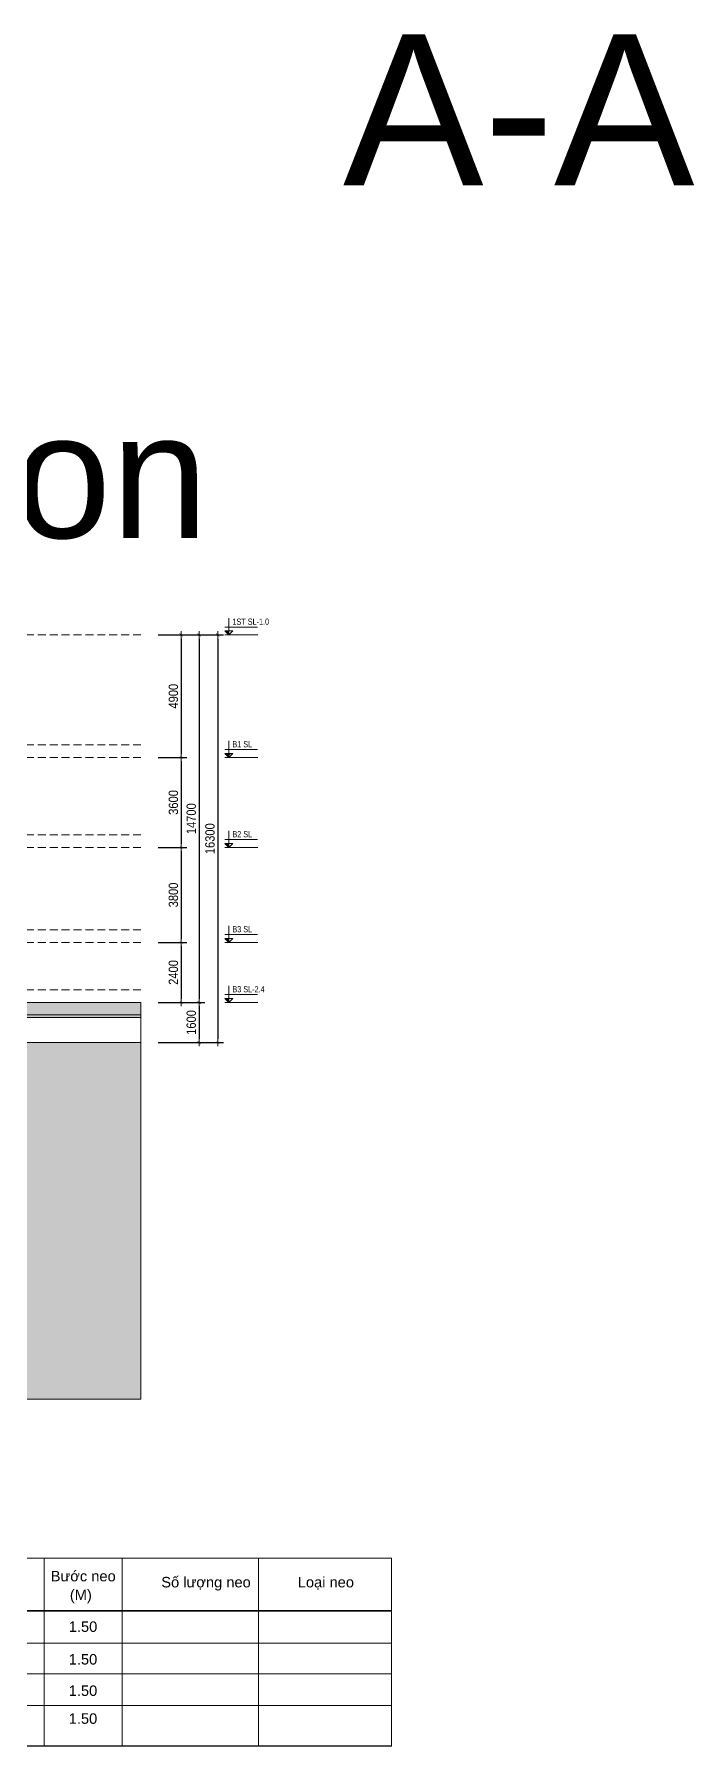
# Model space of a CAD drawing. Header units: millimetres. Extents: x -383953 to 676589, y -101685 to 196247.
# Drawn here: x -27339 to -1094, y 127659 to 196157 of the extents above; entities that cross this region are included whole.
import ezdxf
from ezdxf.enums import TextEntityAlignment as Align

# ---------------------------------------------------------------- set-up
doc = ezdxf.new("R2010")
doc.units = ezdxf.units.MM
doc.linetypes.add('HIDDEN', pattern=[9.525, 6.35, -3.175])
doc.layers.get('0').update_dxf_attribs({"lineweight": 20})
doc.layers.get('Defpoints').update_dxf_attribs({"color": 151, "lineweight": 9})
for name, color, linetype, lineweight in [('NDC_S_ANNO', 7, 'Continuous', 20), ('NDC_S_CONTINUOUS', 3, 'Continuous', 20), ('NDC_S_DIM', 1, 'Continuous', 15), ('NDC_S_HATCH MATERIAL', 8, 'Continuous', 13), ('NDC_S_SLAB', 2, 'Continuous', 20), ('NDC_S_TEXT SYMBOL', 7, 'Continuous', 20), ('NDC_S_VN TEXT', 7, 'Continuous', 20)]:
    doc.layers.add(name, color=color, linetype=linetype, lineweight=lineweight)
doc.styles.add('ARIAL', font='arial.ttf', dxfattribs={"width": 0.8})
doc.styles.add('NDC_ANNO', font='', dxfattribs={"width": 0.8})
doc.styles.add('NDC_ARIAL', font='arial.ttf', dxfattribs={"width": 0.85})
doc.styles.get('NDC_ANNO').set_extended_font_data('Dotum')
doc.dimstyles.new('NDC_1-150', dxfattribs={"dimscale": 150, "dimtxt": 2.5, "dimasz": 1, "dimexe": 1.5, "dimexo": 0, "dimgap": 0.8, "dimtad": 1, "dimdec": 0, "dimdsep": 46, "dimtxsty": 'NDC_ARIAL', "dimblk": 'DIMMARK', "dimcen": 49999.938995, "dimdle": 1.5, "dimclrd": 1, "dimclre": 1, "dimclrt": 3, "dimadec": 0, "dimazin": 0, "dimtfac": 1, "dimtdec": 0, "dimtix": 1, "dimtmove": 2, "dimatfit": 3, "dimfxl": 1, "dimarcsym": 0})

# ---------------------------------------------------------------- blocks, each defined once
blk = doc.blocks.new('DIMMARK')
at = {"layer": 'NDC_S_DIM', "color": 1}
blk.add_line((-1.5, 0), (1, 0), dxfattribs=at)
at = {"layer": 'NDC_S_DIM', "color": 2, "const_width": 0.1}
blk.add_lwpolyline([(-0.42, -0.42), (0.42, 0.42)], dxfattribs=at)
blk = doc.blocks.new('*D322')
at = {"layer": 'Defpoints', "color": 0, "transparency": 16777216}
for p in [(-22374, 167229), (-22374, 163629), (-21456, 163629, 0)]:
    blk.add_point(p, dxfattribs=at)
at = {"layer": 'NDC_S_CONTINUOUS', "color": 1, "lineweight": -2, "transparency": 16777216}
for p, q in [((-22374, 167229, 0), (-21231, 167229, 0)), ((-21456, 167079, 0), (-21456, 163779, 0)), ((-22374, 163629, 0), (-21231, 163629, 0))]:
    blk.add_line(p, q, dxfattribs=at)
at = {"layer": 'NDC_S_CONTINUOUS', "color": 1, "lineweight": -2, "transparency": 16777216, "xscale": 150, "yscale": 150, "zscale": 150}
for p, rotation in [((-21456, 167229, 0), 90), ((-21456, 163629, 0), 270)]:
    blk.add_blockref('DIMMARK', p, dxfattribs=dict(at, rotation=rotation))
at = {"layer": 'NDC_S_CONTINUOUS', "color": 3, "transparency": 16777216, "insert": (-21767, 165429, 0), "char_height": 375, "attachment_point": 5, "rotation": 90, "style": 'NDC_ARIAL'}
blk.add_mtext('3600', dxfattribs=at)
blk = doc.blocks.new('*D323')
at = {"layer": 'Defpoints', "color": 0, "transparency": 16777216}
for p in [(-22374, 163629), (-22374, 159829), (-21456, 159829, 0)]:
    blk.add_point(p, dxfattribs=at)
at = {"layer": 'NDC_S_CONTINUOUS', "color": 1, "lineweight": -2, "transparency": 16777216}
for p, q in [((-22374, 163629, 0), (-21231, 163629, 0)), ((-21456, 163479, 0), (-21456, 159979, 0)), ((-22374, 159829, 0), (-21231, 159829, 0))]:
    blk.add_line(p, q, dxfattribs=at)
at = {"layer": 'NDC_S_CONTINUOUS', "color": 1, "lineweight": -2, "transparency": 16777216, "xscale": 150, "yscale": 150, "zscale": 150}
for p, rotation in [((-21456, 163629, 0), 90), ((-21456, 159829, 0), 270)]:
    blk.add_blockref('DIMMARK', p, dxfattribs=dict(at, rotation=rotation))
at = {"layer": 'NDC_S_CONTINUOUS', "color": 3, "transparency": 16777216, "insert": (-21767, 161729, 0), "char_height": 375, "attachment_point": 5, "rotation": 90, "style": 'NDC_ARIAL'}
blk.add_mtext('3800', dxfattribs=at)
blk = doc.blocks.new('kata_block_CT')
at = {"layer": 'NDC_S_ANNO'}
blk.add_hatch(color=3, dxfattribs=at).paths.add_polyline_path([(0, 1.6), (-1.61, 1.6), (0, 0)])
at = {"layer": 'NDC_S_ANNO', "ltscale": 50}
h = blk.add_hatch(dxfattribs=at)
h.set_pattern_fill('ANSI31', color=256, scale=1.406, style=0)
h.paths.add_polyline_path([(0, 1.6), (0, 0), (1.61, 1.6)])
for p, q in [((11.56, 0), (-1.64, 0)), ((-1.59, 3.14), (11.47, 3.14))]:
    blk.add_line(p, q, dxfattribs=at)
at = {"layer": 'NDC_S_ANNO', "color": 8, "ltscale": 50}
blk.add_lwpolyline([(0, 0), (-1.61, 1.6), (0, 1.6)], dxfattribs=at)
at = {"layer": 'NDC_S_ANNO', "ltscale": 50}
for points in [[(0, 0), (-1.61, 1.6), (0, 1.6)], [(0, 6.69), (0, 0)], [(0, 0), (1.61, 1.6), (0, 1.6)]]:
    blk.add_lwpolyline(points, dxfattribs=at)
at = {"layer": 'NDC_S_TEXT SYMBOL', "color": 3, "style": 'NDC_ANNO', "width": 0.8}
blk.add_attdef('CT', (1.41, 4.07), '', height=2.5, dxfattribs=at)
blk = doc.blocks.new('*D333')
at = {"layer": 'Defpoints', "color": 0, "transparency": 16777216}
for p in [(-22374, 172129), (-22374, 167229), (-21456, 167229)]:
    blk.add_point(p, dxfattribs=at)
at = {"layer": 'NDC_S_CONTINUOUS', "color": 1, "lineweight": -2, "transparency": 16777216}
for p, q in [((-22374, 172129), (-21231, 172129)), ((-21456, 171979), (-21456, 167379)), ((-22374, 167229), (-21231, 167229))]:
    blk.add_line(p, q, dxfattribs=at)
at = {"layer": 'NDC_S_CONTINUOUS', "color": 1, "lineweight": -2, "transparency": 16777216, "xscale": 150, "yscale": 150, "zscale": 150}
for p, rotation in [((-21456, 172129), 90), ((-21456, 167229), 270)]:
    blk.add_blockref('DIMMARK', p, dxfattribs=dict(at, rotation=rotation))
at = {"layer": 'NDC_S_CONTINUOUS', "color": 3, "transparency": 16777216, "insert": (-21767, 169679), "char_height": 375, "attachment_point": 5, "rotation": 90, "style": 'NDC_ARIAL'}
blk.add_mtext('4900', dxfattribs=at)
blk = doc.blocks.new('*D334')
at = {"layer": 'Defpoints', "color": 0, "transparency": 16777216}
for p in [(-22374, 172129), (-22374, 157429), (-20740, 157429)]:
    blk.add_point(p, dxfattribs=at)
at = {"layer": 'NDC_S_CONTINUOUS', "color": 1, "lineweight": -2, "transparency": 16777216}
for p, q in [((-22374, 172129), (-20515, 172129)), ((-20740, 171979), (-20740, 157579)), ((-22374, 157429), (-20515, 157429))]:
    blk.add_line(p, q, dxfattribs=at)
at = {"layer": 'NDC_S_CONTINUOUS', "color": 1, "lineweight": -2, "transparency": 16777216, "xscale": 150, "yscale": 150, "zscale": 150}
for p, rotation in [((-20740, 172129), 90), ((-20740, 157429), 270)]:
    blk.add_blockref('DIMMARK', p, dxfattribs=dict(at, rotation=rotation))
at = {"layer": 'NDC_S_CONTINUOUS', "color": 3, "transparency": 16777216, "insert": (-21051, 164779), "char_height": 375, "attachment_point": 5, "rotation": 90, "style": 'NDC_ARIAL'}
blk.add_mtext('14700', dxfattribs=at)
blk = doc.blocks.new('*D336')
at = {"layer": 'Defpoints', "color": 0, "transparency": 16777216}
for p in [(-22374, 172129), (-22374, 155829), (-19990, 155829)]:
    blk.add_point(p, dxfattribs=at)
at = {"layer": 'NDC_S_CONTINUOUS', "color": 1, "lineweight": -2, "transparency": 16777216}
for p, q in [((-22374, 172129), (-19765, 172129)), ((-19990, 171979), (-19990, 155979)), ((-22374, 155829), (-19765, 155829))]:
    blk.add_line(p, q, dxfattribs=at)
at = {"layer": 'NDC_S_CONTINUOUS', "color": 1, "lineweight": -2, "transparency": 16777216, "xscale": 150, "yscale": 150, "zscale": 150}
for p, rotation in [((-19990, 172129), 90), ((-19990, 155829), 270)]:
    blk.add_blockref('DIMMARK', p, dxfattribs=dict(at, rotation=rotation))
at = {"layer": 'NDC_S_CONTINUOUS', "color": 3, "transparency": 16777216, "insert": (-20302, 163979), "char_height": 375, "attachment_point": 5, "rotation": 90, "style": 'NDC_ARIAL'}
blk.add_mtext('16300', dxfattribs=at)
blk = doc.blocks.new('*D338')
at = {"layer": 'Defpoints', "color": 0, "transparency": 16777216}
for p in [(-22374, 159829), (-22374, 157429), (-21456, 157429)]:
    blk.add_point(p, dxfattribs=at)
at = {"layer": 'NDC_S_CONTINUOUS', "color": 1, "lineweight": -2, "transparency": 16777216}
for p, q in [((-22374, 159829), (-21231, 159829)), ((-21456, 159679), (-21456, 157579)), ((-22374, 157429), (-21231, 157429))]:
    blk.add_line(p, q, dxfattribs=at)
at = {"layer": 'NDC_S_CONTINUOUS', "color": 1, "lineweight": -2, "transparency": 16777216, "xscale": 150, "yscale": 150, "zscale": 150}
for p, rotation in [((-21456, 159829), 90), ((-21456, 157429), 270)]:
    blk.add_blockref('DIMMARK', p, dxfattribs=dict(at, rotation=rotation))
at = {"layer": 'NDC_S_CONTINUOUS', "color": 3, "transparency": 16777216, "insert": (-21767, 158629), "char_height": 375, "attachment_point": 5, "rotation": 90, "style": 'NDC_ARIAL'}
blk.add_mtext('2400', dxfattribs=at)
blk = doc.blocks.new('*D339')
at = {"layer": 'Defpoints', "color": 0, "transparency": 16777216}
for p in [(-21658, 157429), (-21658, 155829), (-20740, 155829)]:
    blk.add_point(p, dxfattribs=at)
at = {"layer": 'NDC_S_CONTINUOUS', "color": 1, "lineweight": -2, "transparency": 16777216}
for p, q in [((-21658, 157429), (-20515, 157429)), ((-20740, 157279), (-20740, 155979)), ((-21658, 155829), (-20515, 155829))]:
    blk.add_line(p, q, dxfattribs=at)
at = {"layer": 'NDC_S_CONTINUOUS', "color": 1, "lineweight": -2, "transparency": 16777216, "xscale": 150, "yscale": 150, "zscale": 150}
for p, rotation in [((-20740, 157429), 90), ((-20740, 155829), 270)]:
    blk.add_blockref('DIMMARK', p, dxfattribs=dict(at, rotation=rotation))
at = {"layer": 'NDC_S_CONTINUOUS', "color": 3, "transparency": 16777216, "insert": (-21051, 156629), "char_height": 375, "attachment_point": 5, "rotation": 90, "style": 'NDC_ARIAL'}
blk.add_mtext('1600', dxfattribs=at)

msp = doc.modelspace()

# ---------------------------------------------------------------- hatches: boundary and pattern name
at = {"layer": 'NDC_S_HATCH MATERIAL'}
h = msp.add_hatch(dxfattribs=at)
h.set_pattern_fill('AR-SAND', color=256, scale=15)
h.set_pattern_definition([(37.5, (-61734.8, 430801.9), (-24.0005, 734.1199), [0, -579.12, 0, -647.7, 0, -619.125]), (7.5, (-61734.8, 430801.9), (674.285, 1075.2377), [0, -312.42, 0, -521.97, 0, -200.025]), (327.5, (-62203.45, 430801.9), (1186.4886, 2.1558), [0, -190.5, 0, -685.8, 0, -895.35]), (317.5, (-62203.5, 430801.9), (1145.3347, 334.394), [0, -95.25, 0, -449.58, 0, -514.35])])
h.paths.add_polyline_path([(-35866.1, 163128.7), (-59522.8, 163128.7), (-59522.8, 141557.8), (-23066.1, 141557.8), (-23066.1, 155828.7), (-35066.1, 155828.7), (-35066.1, 144128.7), (-35866.1, 144128.7)])
h.paths.add_polyline_path([(-52834.5, 158054.8), (-51597.4, 158763.6), (-51981.6, 159434.1), (-53218.7, 158725.3)], flags=24)
h.paths.add_polyline_path([(-51543.9, 155216.5), (-50309, 155929), (-50695.2, 156598.4), (-51930.1, 155885.8)], flags=24)
h.paths.add_polyline_path([(-49814.6, 152420.2), (-48580.5, 153134.1), (-48967.4, 153803), (-50201.5, 153089.1)], flags=24)
h.paths.add_polyline_path([(-48087.4, 151026.9), (-46854.3, 151742.7), (-47242.3, 152411.1), (-48475.3, 151695.3)], flags=24)
h.paths.add_polyline_path([(-30051, 154403.2), (-28872.9, 154403.2), (-28872.9, 155175.9), (-30051, 155175.9)], flags=24)
h.paths.add_polyline_path([(-36820.4, 157420), (-36820.4, 158845.7), (-37593.1, 158845.7), (-37593.1, 157420)], flags=24)
h.paths.add_polyline_path([(-40719.4, 161467.5), (-39484.6, 162180.4), (-39871, 162849.7), (-41105.8, 162136.8)], flags=24)
h.paths.add_polyline_path([(-39733.1, 158237), (-38712.8, 158826), (-39099.2, 159495.2), (-40119.5, 158906.2)], flags=24)
h.paths.add_polyline_path([(-38868.2, 156336.3), (-37848, 156925.4), (-38234.3, 157594.6), (-39254.6, 157005.5)], flags=24)
h.paths.add_polyline_path([(-33347.3, 154403.2), (-32169.2, 154403.2), (-32169.2, 155175.9), (-33347.3, 155175.9)], flags=24)
h = msp.add_hatch(dxfattribs=at)
h.set_pattern_fill('BT-01', color=256, scale=50, pattern_type=2)
h.set_pattern_definition([(50, (-61606.2, 430801.8), (358.6301, -31.37607), [37.5, -412.5]), (355, (-61606.2, 430801.8), (-69.37567, 376.09607), [30, -330]), (100.4514, (-61576.33, 430799.2), (289.2547, 344.71977), [31.8701, -350.57106]), (46.1842, (-61606.2, 430901.8), (533.6205, -82.7595), [56.25, -618.75]), (96.6356, (-61561.74, 430894.9), (467.3314, 487.0589), [47.8051, -525.8565]), (351.1842, (-61606.2, 430901.8), (467.331, 487.0593), [45, -495]), (21, (-61556.2, 430876.8), (298.45353, -201.30945), [37.5, -412.5]), (326, (-61556.2, 430876.8), (121.65767, 362.575), [30, -330]), (71.4514, (-61531.34, 430860.03), (420.1113, 161.26525), [31.8701, -350.57106]), (37.5, (-61606.21, 430801.8), (6.07993, 166.446927), [0, -326, 0, -335, 0, -331.25]), (7.5, (-61606.21, 430801.8), (131.53477, 197.20586), [0, -191, 0, -318.5, 0, -126.25]), (327.5, (-61717.71, 430801.8), (266.91122, -11.277436), [0, -125, 0, -390, 0, -517.5]), (317.5, (-61767.71, 430801.8), (291.59308, 50.0525), [0, -162.5, 0, -259, 0, -367.5]), (45, (-61606.21, 430801.8), (-150.26019, 150.26019), []), (45, (-61606.21, 430863.05), (-150.26019, 150.26019), [])])
h.paths.add_polyline_path([(-28966.1, 156028.7), (-28466.1, 155945.4), (-28466.1, 156928.7), (-23066.1, 156928.7), (-23066.1, 157428.7), (-35066.1, 157428.7), (-35066.1, 156428.7), (-34466.1, 156428.7), (-34466.1, 156928.7), (-30466.1, 156928.7), (-30466.1, 155928.7), (-29966.1, 155928.7), (-29966.1, 156028.7)])
h = msp.add_hatch(dxfattribs=at)
h.set_pattern_fill('AR-SAND', color=256, scale=0.5)
h.set_pattern_definition([(37.5, (-61606.212, 430801.804), (-0.8000156, 24.4706619), [0, -19.304, 0, -21.59, 0, -20.6375]), (7.5, (-61606.212, 430801.804), (22.476164, 35.841255), [0, -10.414, 0, -17.399, 0, -6.6675]), (327.5, (-61621.833, 430801.804), (39.5496185, 0.0718592), [0, -6.35, 0, -22.86, 0, -29.845]), (317.5, (-61621.833, 430801.804), (38.1778226, 11.146466), [0, -3.175, 0, -14.986, 0, -17.145])])
h.paths.add_polyline_path([(-34366.1, 156428.7), (-34466.1, 156428.7), (-35066.1, 156428.7), (-35066.1, 156328.7), (-34366.1, 156328.7)])
h.paths.add_polyline_path([(-30466.1, 156928.7), (-34466.1, 156928.7), (-34466.1, 156828.7), (-30466.1, 156828.7)])
h.paths.add_polyline_path([(-28366.1, 155928.7), (-30466.1, 155928.7), (-30566.1, 155928.7), (-30566.1, 155828.7), (-28366.1, 155828.7)])
h.paths.add_polyline_path([(-23066.1, 156928.7), (-28466.1, 156928.7), (-28466.1, 156828.7), (-23066.1, 156828.7)])

# ---------------------------------------------------------------- linework, layer by layer
at = {"color": 3}
for p, q in [((-26946.9, 135203.3), (-26946.9, 133103.8)), ((-23823.6, 135203.3), (-23823.6, 133103.8)), ((-18359.5, 135203.3), (-18364.3, 127684.2)), ((-56714.8, 133103.8), (-13038.6, 133103.8)), ((-56714.8, 133078.7), (-13040.3, 133078.7)), ((-26946.9, 131823), (-26946.9, 133103.8)), ((-26946.9, 127684.2), (-26946.9, 133103.8)), ((-23823.6, 131823), (-23823.6, 133103.8)), ((-23823.6, 127684.2), (-23823.6, 133103.8)), ((-56714.8, 131797.9), (-13040.3, 131797.9)), ((-56716.4, 130570.1), (-13041.9, 130570.1)), ((-56714.8, 127684.2), (-13040.3, 127684.2))]:
    msp.add_line(p, q, dxfattribs=at)
at = {"color": 4, "const_width": 50.4}
msp.add_lwpolyline([(-56714.8, 135203.3), (-13036, 135203.3), (-13036, 127684.2), (-56714.8, 127684.2)], close=True, dxfattribs=at)
at = {"layer": 'NDC_S_CONTINUOUS'}
for p in [(-23066.1, 157428.7), (-59522.8, 141557.8)]:
    msp.add_line(p, (-23066.1, 141557.8), dxfattribs=at)
at = {"layer": 'NDC_S_CONTINUOUS', "ltscale": 100}
msp.add_line((-56715.2, 129303.2), (-13036, 129303.2), dxfattribs=at)
at = {"layer": 'NDC_S_HATCH MATERIAL', "linetype": 'HIDDEN', "ltscale": 50}
for p, q in [((-23066.1, 172128.7), (-35866.1, 172128.7)), ((-23066.1, 167728.7), (-35866.1, 167728.7)), ((-23066.1, 167228.7, 0), (-35866.1, 167228.7, 0)), ((-23066.1, 164128.7, 0), (-35866.1, 164128.7, 0)), ((-23066.1, 163628.7), (-35866.1, 163628.7)), ((-23066.1, 160328.7, 0), (-35866.1, 160328.7, 0)), ((-23066.1, 159828.7), (-35866.1, 159828.7)), ((-23066.1, 157928.7, 0), (-35866.1, 157928.7, 0))]:
    msp.add_line(p, q, dxfattribs=at)
at = {"layer": 'NDC_S_SLAB', "ltscale": 500}
for p, q in [((-35066.1, 157428.7), (-23066.1, 157428.7)), ((-28466.1, 156928.7), (-23066.1, 156928.7))]:
    msp.add_line(p, q, dxfattribs=at)
at = {"layer": 'NDC_S_SLAB', "ltscale": 100}
for p, q in [((-23066.1, 157428.7), (-23066.1, 157428.7)), ((-28466.1, 156828.7), (-23066.1, 156828.7)), ((-23066.1, 155828.7), (-35066.1, 155828.7))]:
    msp.add_line(p, q, dxfattribs=at)

# ---------------------------------------------------------------- block references
at = {"layer": 'NDC_S_VN TEXT', "xscale": 100, "yscale": 100, "zscale": 100}
for p, values in [((-19546.7, 172128.7), {'CT': '1ST SL-1.0'}), ((-19546.7, 167228.7), {'CT': 'B1 SL'}), ((-19546.7, 163628.7), {'CT': 'B2 SL'}), ((-19546.7, 159828.7), {'CT': 'B3 SL'}), ((-19546.7, 157428.7), {'CT': 'B3 SL-2.4'})]:
    msp.add_blockref('kata_block_CT', p, dxfattribs=at).add_auto_attribs(values)

# ---------------------------------------------------------------- texts
at = {"color": 1, "style": 'ARIAL'}
msp.add_text('A-A  BH1', height=6046.62, dxfattribs=at).set_placement((-14980, 190110))
at = {"color": 4, "style": 'ARIAL'}
msp.add_text('Construction', height=5000, dxfattribs=at).set_placement((-59582, 176008.3))
at = {"color": 3, "style": 'ARIAL'}
for s, height, p in [('Bước neo', 419.9, (-26680, 134274.7)), ('Số lượng neo', 419.904, (-22252.3, 134032.7)), ('Loại neo', 419.9, (-16788.2, 134032.7)), ('  (M)', 419.9, (-26238.1, 133523.7))]:
    msp.add_text(s, height=height, dxfattribs=at).set_placement(p)
for p in [(-25385.3, 132463.4), (-25386.9, 131157.5), (-25386.9, 129901.8), (-25386.9, 128785.9)]:
    msp.add_text('1.50', height=419.9, dxfattribs=at).set_placement(p, align=Align.MIDDLE_CENTER)

# ---------------------------------------------------------------- dimensions: what is measured, and where the dimension line sits
at = {"layer": 'NDC_S_CONTINUOUS', "color": 1}
for base, p1, p2, angle, picture, middle in [((-21455.9, 167228.7), (-22374.1, 172128.7), (-22374.1, 167228.7), 90, '*D333', (-21767.4, 169678.7)), ((-20739.9, 157428.7), (-22374.1, 172128.7), (-22374.1, 157428.7), 90, '*D334', (-21051.4, 164778.7)), ((-19989.9, 155828.7), (-22374.1, 172128.7), (-22374.1, 155828.7), 90, '*D336', (-20301.5, 163978.7)), ((-21455.9, 163628.7, 0), (-22374.1, 167228.7), (-22374.1, 163628.7), 270, '*D322', (-21767.5, 165428.7, 0)), ((-21455.9, 159828.7, 0), (-22374.1, 163628.7), (-22374.1, 159828.7), 270, '*D323', (-21767.5, 161728.7, 0)), ((-21455.9, 157428.7), (-22374.1, 159828.7), (-22374.1, 157428.7), 90, '*D338', (-21767.4, 158628.7)), ((-20739.9, 155828.7), (-21658.1, 157428.7), (-21658.1, 155828.7), 90, '*D339', (-21051.4, 156628.7))]:
    dim = msp.add_linear_dim(base=base, p1=p1, p2=p2, angle=angle, dimstyle='NDC_1-150', dxfattribs=at)
    dim.commit()
    dim.dimension.update_dxf_attribs({"geometry": picture, "text_midpoint": middle})

doc.saveas('drawing.dxf')
